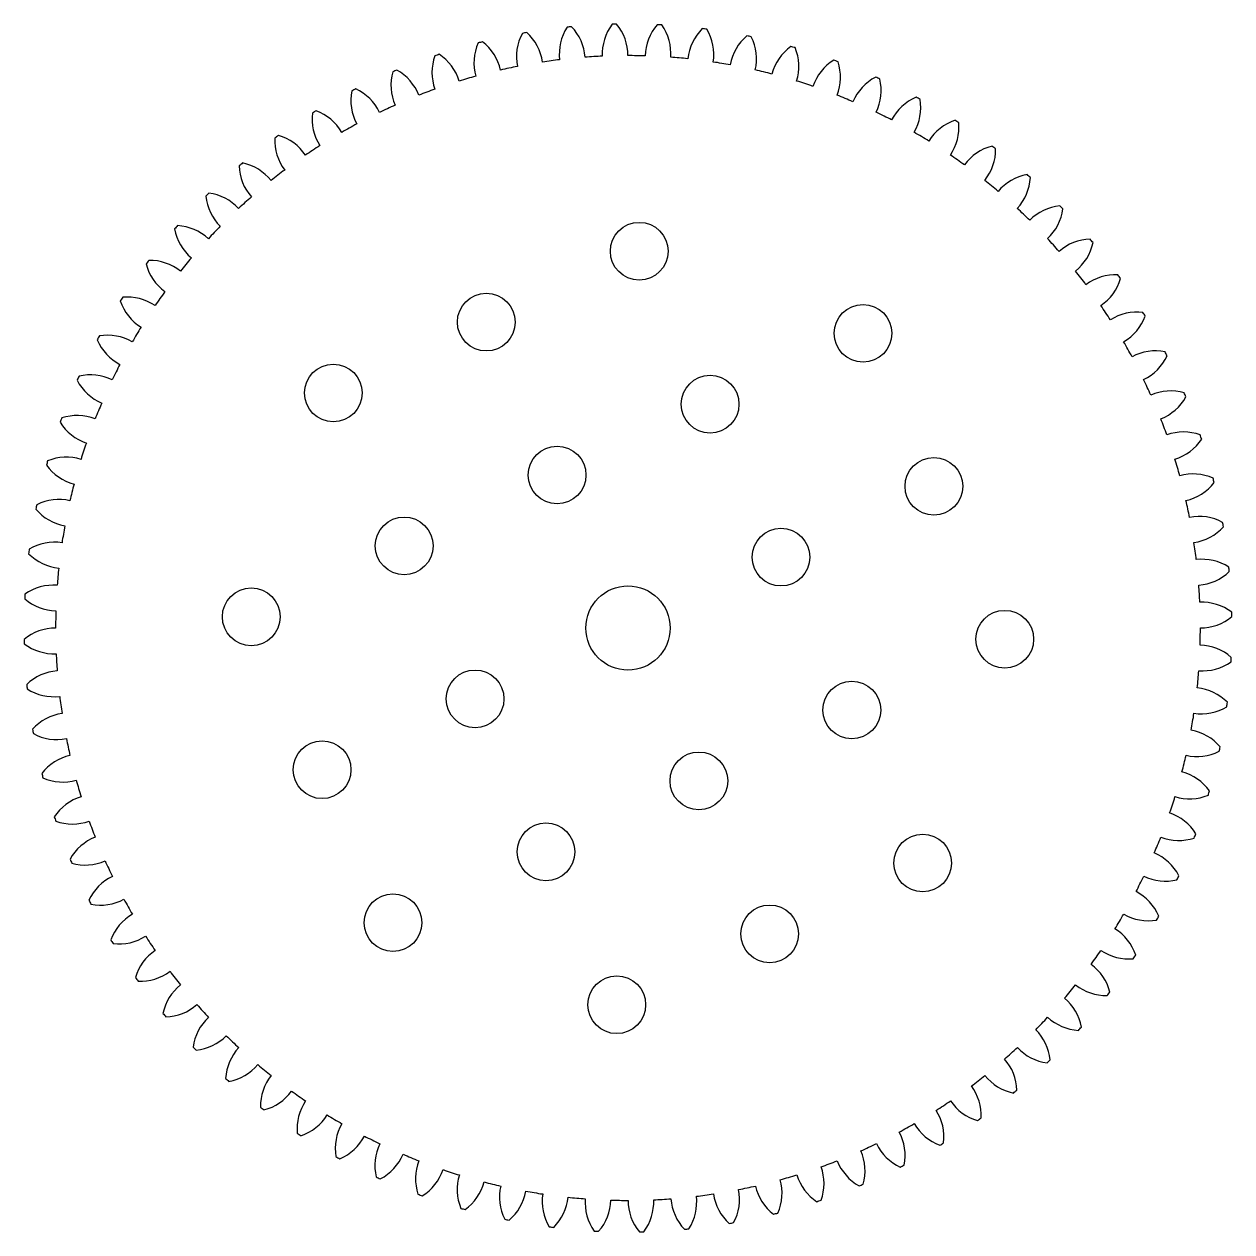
# Model space of a CAD drawing. Header units: inches. Extents: x -1.36 to 2.23, y -3.44 to 0.14.
import ezdxf

# ---------------------------------------------------------------- set-up
doc = ezdxf.new("R2010")
doc.units = ezdxf.units.IN
doc.header["$MEASUREMENT"] = 0

msp = doc.modelspace()

# ---------------------------------------------------------------- linework, layer by layer
msp.add_lwpolyline([(-0.1384, 0.0496, 0.173771), (-0.1384, -0.0496, 0.007505), (-0.1861, -0.0675, 0.173771), (-0.2513, 0.0072, 0.001858), (-0.2636, 0.002, 0.173771), (-0.2562, -0.0969, 0.007505), (-0.3024, -0.1183, 0.173771), (-0.3731, -0.0487, 0.001858), (-0.385, -0.0547, 0.173771), (-0.3702, -0.1528, 0.007505), (-0.4147, -0.1776, 0.173771), (-0.4903, -0.1135, 0.001858), (-0.5017, -0.1204, 0.173771), (-0.4797, -0.2171, 0.007505), (-0.5222, -0.2452, 0.173771), (-0.6024, -0.1869, 0.001858), (-0.6133, -0.1947, 0.173771), (-0.584, -0.2894, 0.007505), (-0.6243, -0.3206, 0.173771), (-0.7087, -0.2685, 0.001858), (-0.7189, -0.277, 0.173771), (-0.6827, -0.3693, 0.007505), (-0.7206, -0.4034, 0.173771), (-0.8086, -0.3578, 0.001858), (-0.8181, -0.367, 0.173771), (-0.7751, -0.4564, 0.007505), (-0.8103, -0.4932, 0.173771), (-0.9015, -0.4543, 0.001858), (-0.9104, -0.4642, 0.173771), (-0.8608, -0.5501, 0.007505), (-0.8931, -0.5895, 0.173771), (-0.987, -0.5574, 0.001858), (-0.9951, -0.568, 0.173771), (-0.9392, -0.65, 0.007505), (-0.9685, -0.6916, 0.173771), (-1.0645, -0.6667, 0.001858), (-1.0718, -0.6779, 0.173771), (-1.0099, -0.7554, 0.007505), (-1.0361, -0.7992, 0.173771), (-1.1336, -0.7815, 0.001858), (-1.14, -0.7931, 0.173771), (-1.0726, -0.8658, 0.007505), (-1.0954, -0.9114, 0.173771), (-1.194, -0.9011, 0.001858), (-1.1995, -0.9132, 0.173771), (-1.1268, -0.9806, 0.007505), (-1.1461, -1.0278, 0.173771), (-1.2453, -1.0248, 0.001858), (-1.2498, -1.0373, 0.173771), (-1.1723, -1.0992, 0.007505), (-1.1881, -1.1476, 0.173771), (-1.2871, -1.1521, 0.001858), (-1.2908, -1.1649, 0.173771), (-1.2088, -1.2208, 0.007505), (-1.2209, -1.2703, 0.173771), (-1.3194, -1.2821, 0.001858), (-1.322, -1.2952, 0.173771), (-1.2361, -1.3448, 0.007505), (-1.2445, -1.3951, 0.173771), (-1.3418, -1.4142, 0.001858), (-1.3435, -1.4274, 0.173771), (-1.2541, -1.4705, 0.007505), (-1.2587, -1.5212, 0.173771), (-1.3543, -1.5476, 0.001858), (-1.355, -1.5609, 0.173771), (-1.2627, -1.5971, 0.007505), (-1.2634, -1.6481, 0.173771), (-1.3568, -1.6816, 0.001858), (-1.3565, -1.6949, 0.173771), (-1.2617, -1.7241, 0.007505), (-1.2587, -1.775, 0.173771), (-1.3492, -1.8153, 0.001858), (-1.3479, -1.8286, 0.173771), (-1.2513, -1.8506, 0.007505), (-1.2444, -1.9011, 0.173771), (-1.3317, -1.9482, 0.001858), (-1.3295, -1.9613, 0.173771), (-1.2314, -1.976, 0.007505), (-1.2208, -2.0259, 0.173771), (-1.3044, -2.0793, 0.001858), (-1.3011, -2.0922, 0.173771), (-1.2022, -2.0996, 0.007505), (-1.1879, -2.1485, 0.173771), (-1.2673, -2.208, 0.001858), (-1.2631, -2.2207, 0.173771), (-1.1639, -2.2207, 0.007505), (-1.146, -2.2684, 0.173771), (-1.2206, -2.3336, 0.001858), (-1.2155, -2.3459, 0.173771), (-1.1166, -2.3385, 0.007505), (-1.0952, -2.3847, 0.173771), (-1.1648, -2.4554, 0.001858), (-1.1587, -2.4673, 0.173771), (-1.0607, -2.4525, 0.007505), (-1.0358, -2.497, 0.173771), (-1.1, -2.5726, 0.001858), (-1.093, -2.584, 0.173771), (-0.9964, -2.562, 0.007505), (-0.9683, -2.6045, 0.173771), (-1.0266, -2.6847, 0.001858), (-1.0188, -2.6956, 0.173771), (-0.9241, -2.6663, 0.007505), (-0.8929, -2.7066, 0.173771), (-0.945, -2.791, 0.001858), (-0.9365, -2.8012, 0.173771), (-0.8441, -2.765, 0.007505), (-0.81, -2.8029, 0.173771), (-0.8557, -2.8909, 0.001858), (-0.8464, -2.9004, 0.173771), (-0.7571, -2.8574, 0.007505), (-0.7202, -2.8926, 0.173771), (-0.7592, -2.9838, 0.001858), (-0.7492, -2.9927, 0.173771), (-0.6634, -2.9431, 0.007505), (-0.624, -2.9754, 0.173771), (-0.656, -3.0693, 0.001858), (-0.6454, -3.0774, 0.173771), (-0.5635, -3.0215, 0.007505), (-0.5218, -3.0508, 0.173771), (-0.5468, -3.1468, 0.001858), (-0.5356, -3.1541, 0.173771), (-0.4581, -3.0922, 0.007505), (-0.4143, -3.1184, 0.173771), (-0.432, -3.2159, 0.001858), (-0.4203, -3.2223, 0.173771), (-0.3476, -3.1549, 0.007505), (-0.3021, -3.1777, 0.173771), (-0.3124, -3.2763, 0.001858), (-0.3003, -3.2818, 0.173771), (-0.2328, -3.2091, 0.007505), (-0.1857, -3.2284, 0.173771), (-0.1886, -3.3276, 0.001858), (-0.1761, -3.3321, 0.173771), (-0.1143, -3.2546, 0.007505), (-0.0658, -3.2704, 0.173771), (-0.0614, -3.3694, 0.001858), (-0.0486, -3.3731, 0.173771), (0.0073, -3.2911, 0.007505), (0.0568, -3.3032, 0.173771), (0.0687, -3.4017, 0.001858), (0.0817, -3.4043, 0.173771), (0.1313, -3.3184, 0.007505), (0.1816, -3.3268, 0.173771), (0.2008, -3.4241, 0.001858), (0.214, -3.4258, 0.173771), (0.257, -3.3364, 0.007505), (0.3078, -3.341, 0.173771), (0.3341, -3.4366, 0.001858), (0.3474, -3.4373, 0.173771), (0.3837, -3.345, 0.007505), (0.4346, -3.3457, 0.173771), (0.4681, -3.4391, 0.001858), (0.4814, -3.4388, 0.173771), (0.5106, -3.344, 0.007505), (0.5615, -3.341, 0.173771), (0.6019, -3.4315, 0.001858), (0.6151, -3.4303, 0.173771), (0.6372, -3.3336, 0.007505), (0.6877, -3.3267, 0.173771), (0.7347, -3.414, 0.001858), (0.7478, -3.4118, 0.173771), (0.7626, -3.3137, 0.007505), (0.8124, -3.3031, 0.173771), (0.8658, -3.3867, 0.001858), (0.8787, -3.3834, 0.173771), (0.8861, -3.2845, 0.007505), (0.9351, -3.2702, 0.173771), (0.9946, -3.3496, 0.001858), (1.0072, -3.3454, 0.173771), (1.0072, -3.2462, 0.007505), (1.0549, -3.2283, 0.173771), (1.1202, -3.3029, 0.001858), (1.1324, -3.2978, 0.173771), (1.125, -3.1989, 0.007505), (1.1713, -3.1775, 0.173771), (1.2419, -3.2471, 0.001858), (1.2538, -3.241, 0.173771), (1.239, -3.143, 0.007505), (1.2835, -3.1181, 0.173771), (1.3592, -3.1823, 0.001858), (1.3706, -3.1753, 0.173771), (1.3485, -3.0787, 0.007505), (1.391, -3.0506, 0.173771), (1.4713, -3.1089, 0.001858), (1.4821, -3.1011, 0.173771), (1.4529, -3.0064, 0.007505), (1.4932, -2.9752, 0.173771), (1.5775, -3.0273, 0.001858), (1.5878, -3.0188, 0.173771), (1.5515, -2.9264, 0.007505), (1.5894, -2.8923, 0.173771), (1.6774, -2.938, 0.001858), (1.687, -2.9287, 0.173771), (1.6439, -2.8394, 0.007505), (1.6792, -2.8025, 0.173771), (1.7704, -2.8415, 0.001858), (1.7792, -2.8316, 0.173771), (1.7296, -2.7457, 0.007505), (1.762, -2.7063, 0.173771), (1.8558, -2.7383, 0.001858), (1.8639, -2.7277, 0.173771), (1.808, -2.6458, 0.007505), (1.8374, -2.6041, 0.173771), (1.9333, -2.6291, 0.001858), (1.9406, -2.6179, 0.173771), (1.8788, -2.5404, 0.007505), (1.9049, -2.4966, 0.173771), (2.0025, -2.5143, 0.001858), (2.0089, -2.5026, 0.173771), (1.9414, -2.4299, 0.007505), (1.9642, -2.3844, 0.173771), (2.0628, -2.3947, 0.001858), (2.0683, -2.3826, 0.173771), (1.9956, -2.3151, 0.007505), (2.015, -2.268, 0.173771), (2.1141, -2.2709, 0.001858), (2.1187, -2.2584, 0.173771), (2.0411, -2.1966, 0.007505), (2.0569, -2.1481, 0.173771), (2.1559, -2.1437, 0.001858), (2.1596, -2.1309, 0.173771), (2.0776, -2.075, 0.007505), (2.0897, -2.0255, 0.173771), (2.1882, -2.0136, 0.001858), (2.1909, -2.0006, 0.173771), (2.105, -1.951, 0.007505), (2.1133, -1.9007, 0.173771), (2.2106, -1.8815, 0.001858), (2.2123, -1.8683, 0.173771), (2.123, -1.8253, 0.007505), (2.1275, -1.7745, 0.173771), (2.2231, -1.7482, 0.001858), (2.2238, -1.7349, 0.173771), (2.1315, -1.6986, 0.007505), (2.1322, -1.6477, 0.173771), (2.2256, -1.6142, 0.001858), (2.2253, -1.6009, 0.173771), (2.1305, -1.5717, 0.007505), (2.1275, -1.5208, 0.173771), (2.2181, -1.4804, 0.001858), (2.2168, -1.4672, 0.173771), (2.1201, -1.4451, 0.007505), (2.1133, -1.3946, 0.173771), (2.2006, -1.3476, 0.001858), (2.1983, -1.3345, 0.173771), (2.1002, -1.3197, 0.007505), (2.0896, -1.2699, 0.173771), (2.1732, -1.2165, 0.001858), (2.1699, -1.2036, 0.173771), (2.0711, -1.1962, 0.007505), (2.0568, -1.1472, 0.173771), (2.1361, -1.0877, 0.001858), (2.1319, -1.0751, 0.173771), (2.0327, -1.0751, 0.007505), (2.0148, -1.0274, 0.173771), (2.0895, -0.9621, 0.001858), (2.0843, -0.9499, 0.173771), (1.9854, -0.9573, 0.007505), (1.964, -0.911, 0.173771), (2.0336, -0.8404, 0.001858), (2.0276, -0.8285, 0.173771), (1.9295, -0.8433, 0.007505), (1.9047, -0.7988, 0.173771), (1.9688, -0.7231, 0.001858), (1.9619, -0.7117, 0.173771), (1.8652, -0.7338, 0.007505), (1.8371, -0.6913, 0.173771), (1.8954, -0.611, 0.001858), (1.8876, -0.6002, 0.173771), (1.7929, -0.6295, 0.007505), (1.7617, -0.5891, 0.173771), (1.8138, -0.5048, 0.001858), (1.8053, -0.4946, 0.173771), (1.713, -0.5308, 0.007505), (1.6789, -0.4929, 0.173771), (1.7245, -0.4049, 0.001858), (1.7153, -0.3953, 0.173771), (1.6259, -0.4384, 0.007505), (1.5891, -0.4031, 0.173771), (1.628, -0.3119, 0.001858), (1.6181, -0.3031, 0.173771), (1.5322, -0.3527, 0.007505), (1.4928, -0.3203, 0.173771), (1.5249, -0.2265, 0.001858), (1.5143, -0.2184, 0.173771), (1.4323, -0.2743, 0.007505), (1.3907, -0.2449, 0.173771), (1.4156, -0.149, 0.001858), (1.4044, -0.1417, 0.173771), (1.3269, -0.2035, 0.007505), (1.2831, -0.1774, 0.173771), (1.3008, -0.0798, 0.001858), (1.2892, -0.0734, 0.173771), (1.2165, -0.1409, 0.007505), (1.1709, -0.1181, 0.173771), (1.1812, -0.0195, 0.001858), (1.1691, -0.014, 0.173771), (1.1017, -0.0867, 0.007505), (1.0545, -0.0673, 0.173771), (1.0575, 0.0318, 0.001858), (1.045, 0.0364, 0.173771), (0.9831, -0.0412, 0.007505), (0.9347, -0.0254, 0.173771), (0.9302, 0.0736, 0.001858), (0.9174, 0.0773, 0.173771), (0.8615, -0.0047, 0.007505), (0.812, 0.0074, 0.173771), (0.8002, 0.1059, 0.001858), (0.7871, 0.1086, 0.173771), (0.7375, 0.0227, 0.007505), (0.6873, 0.031, 0.173771), (0.6681, 0.1283, 0.001858), (0.6549, 0.13, 0.173771), (0.6118, 0.0407, 0.007505), (0.5611, 0.0452, 0.173771), (0.5347, 0.1408, 0.001858), (0.5214, 0.1415, 0.173771), (0.4852, 0.0492, 0.007505), (0.4342, 0.0499, 0.173771), (0.4007, 0.1433, 0.001858), (0.3874, 0.143, 0.173771), (0.3582, 0.0482, 0.007505), (0.3073, 0.0452, 0.173771), (0.267, 0.1358, 0.001858), (0.2537, 0.1345, 0.173771), (0.2317, 0.0378, 0.007505), (0.1812, 0.031, 0.173771), (0.1341, 0.1183, 0.001858), (0.121, 0.116, 0.173771), (0.1063, 0.0179, 0.007505), (0.0564, 0.0073, 0.173771), (0.003, 0.0909, 0.001858), (-0.0099, 0.0876, 0.173771), (-0.0173, -0.0112, 0.007505), (-0.0662, -0.0255, 0.173771), (-0.1257, 0.0538, 0.001858)], format="xyb", close=True)
for centre, radius in [((0.4677, -0.5303), 0.0856), ((0.014, -0.7406), 0.0856), ((1.1315, -0.7738), 0.0856), ((-0.4397, -0.9508), 0.0856), ((0.6779, -0.984), 0.0856), ((0.2242, -1.1942), 0.0856), ((1.3417, -1.2275), 0.0856), ((-0.2295, -1.4044), 0.0856), ((0.8881, -1.4377), 0.0856), ((-0.6831, -1.6147), 0.0856), ((0.4344, -1.6479), 0.125), ((1.552, -1.6811), 0.0856), ((-0.0192, -1.8581), 0.0856), ((1.0983, -1.8913), 0.0856), ((-0.4729, -2.0683), 0.0856), ((0.6446, -2.1015), 0.0856), ((0.191, -2.3118), 0.0856), ((1.3085, -2.345), 0.0856), ((-0.2627, -2.522), 0.0856), ((0.8548, -2.5552), 0.0856), ((0.4012, -2.7654), 0.0856)]:
    msp.add_circle(centre, radius)

doc.saveas('drawing.dxf')
